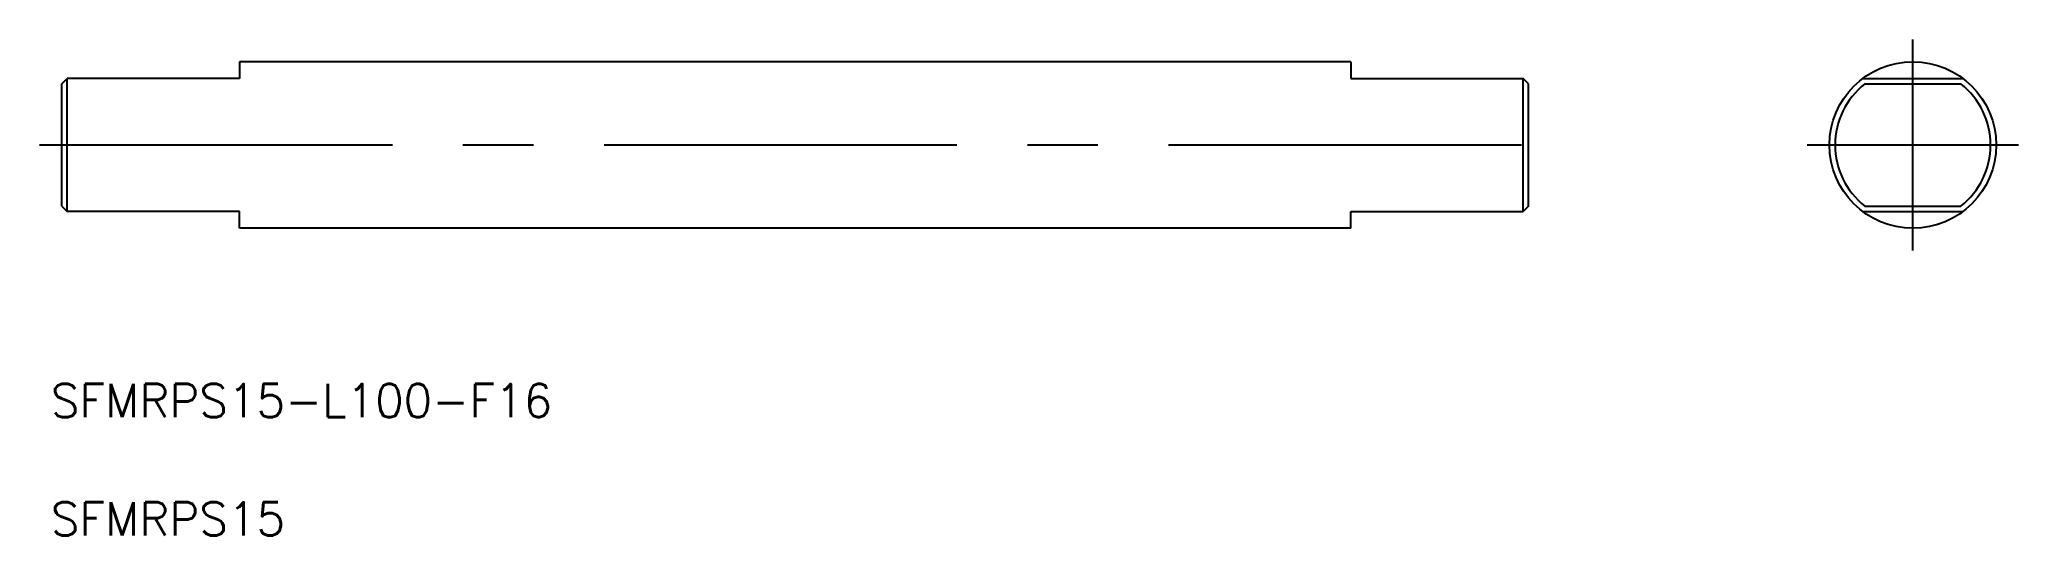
# Model space of a CAD drawing. Extents: x -169 to 10, y -35 to 9.
import ezdxf

# ---------------------------------------------------------------- set-up
doc = ezdxf.new("R2010")
doc.units = 0
doc.linetypes.add('CENTER', pattern=[50.8, 31.75, -6.35, 6.35, -6.35])
doc.layers.get('0').update_dxf_attribs({"linetype": 'CONTINUOUS'})
doc.layers.add('CENTER', color=1, linetype='CENTER')
doc.styles.get("Standard").update_dxf_attribs({"font": 'txt.shx', "height": 3, "bigfont": 'bigfont.shx'})

msp = doc.modelspace()

# ---------------------------------------------------------------- linework, layer by layer
at = {"color": 7, "linetype": 'CONTINUOUS'}
for p, q in [((-50.58, 7.5), (-150.58, 7.5)), ((-150.58, 7.5), (-150.58, 6)), ((-50.58, 7.5), (-50.58, 6)), ((-166.58, 5.5), (-166.08, 6)), ((-166.58, -5.5), (-166.58, 5.5)), ((-150.58, 6), (-166.08, 6)), ((-166.08, -6), (-166.08, 6)), ((-50.58, 6), (-35.08, 6)), ((-35.08, -6), (-35.08, 6)), ((-34.58, 5.5), (-35.08, 6)), ((-34.58, -5.5), (-34.58, 5.5)), ((-4.5, 6), (4.5, 6)), ((-4.33, 5.5), (4.33, 5.5)), ((-166.58, -5.5), (-166.08, -6)), ((-150.58, -6), (-166.08, -6)), ((-150.58, -7.5), (-150.58, -6)), ((-50.58, -6), (-35.08, -6)), ((-50.58, -7.5), (-50.58, -6)), ((-34.58, -5.5), (-35.08, -6)), ((-4.5, -6), (4.5, -6)), ((-4.33, -5.5), (4.33, -5.5)), ((-50.58, -7.5), (-150.58, -7.5))]:
    msp.add_line(p, q, dxfattribs=at)
msp.add_circle((0, 0), 7.5, dxfattribs=at)
for start, end in [(128.2132, 231.7868), (308.2132, 51.7868)]:
    msp.add_arc((0, 0), 7, start, end, dxfattribs=at)
at = {"layer": 'CENTER', "color": 1, "linetype": 'CENTER'}
for p, q in [((0, -9.5), (0, 9.5)), ((-168.58, 0), (-32.58, 0)), ((-9.5, 0), (9.5, 0))]:
    msp.add_line(p, q, dxfattribs=at)

# ---------------------------------------------------------------- texts
at = {"color": 7, "linetype": 'CONTINUOUS'}
for s, p in [('SFMRPS15-L100-F16', (-167.57, -24.53)), ('SFMRPS15', (-167.57, -35.18))]:
    msp.add_text(s, height=3, dxfattribs=at).set_placement(p)

doc.saveas('drawing.dxf')
